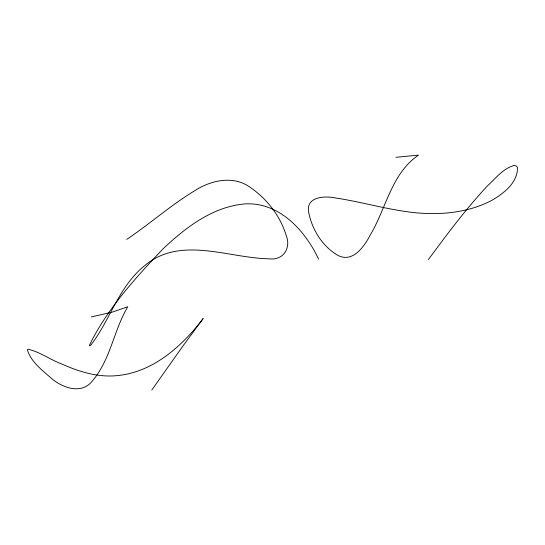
<?xml version="1.0" encoding="UTF-8"?>
<svg xmlns="http://www.w3.org/2000/svg" width="545" height="545" viewBox="0 0 545 545"><rect width="100%" height="100%" fill="white"/><g stroke="black" fill="none" stroke-linecap="round" stroke-linejoin="round"><path stroke-width="0.82" d="M151.823 389.995L182.616 346.429L203.149 318.559C181.928 346.354 152.975 372.453 116.623 375.669C97.582 377.481 78.862 371.656 61.674 363.985C50.304 359.666 40.078 352.05 28.224 349.216L27.379 349.665C30.663 361.73 42.34 370.259 51.394 378.359C62.396 387.815 81.437 394.832 92.194 381.153C110.594 359.85 113.633 330.406 127.782 306.767L111.8 312.265L91.369 316.904M428.397 259.549C447.111 234.186 466.009 208.844 487.557 185.784C495.63 178.324 503.09 168.534 514.085 165.448L516.217 165.864L517.416 167.37C517.995 182.711 503.369 193.741 491.297 200.621C468.959 212.278 442.99 214.982 418.165 212.986C390.247 210.581 363.345 202.154 335.706 197.999C324.35 195.601 304.689 196.643 308.92 213.517C312.537 230.337 322.715 246.544 337.757 255.305C352.704 263.33 364.38 246.408 370.293 234.922C386.139 208.469 391.508 173.371 418.526 155.121L395.949 157.307M126.774 239.371C149.964 223.811 170.926 205.07 194.878 190.634C211.16 180.136 233.56 175.149 250.339 187.453C267.091 198.966 280.348 216.099 286.268 235.631C291.262 248.261 283.039 260.796 268.998 258.814C228.001 258.071 180.02 235.338 144.411 265.878C118.517 286.677 110.172 320.528 90.313 345.721L89.653 345.85L89.509 345.121C107.188 308.756 135.426 278.086 162.989 248.895C185.538 227.612 212.141 207.086 244.051 203.98C278.747 201.391 305.05 230.256 318.621 259.154"/></g></svg>
